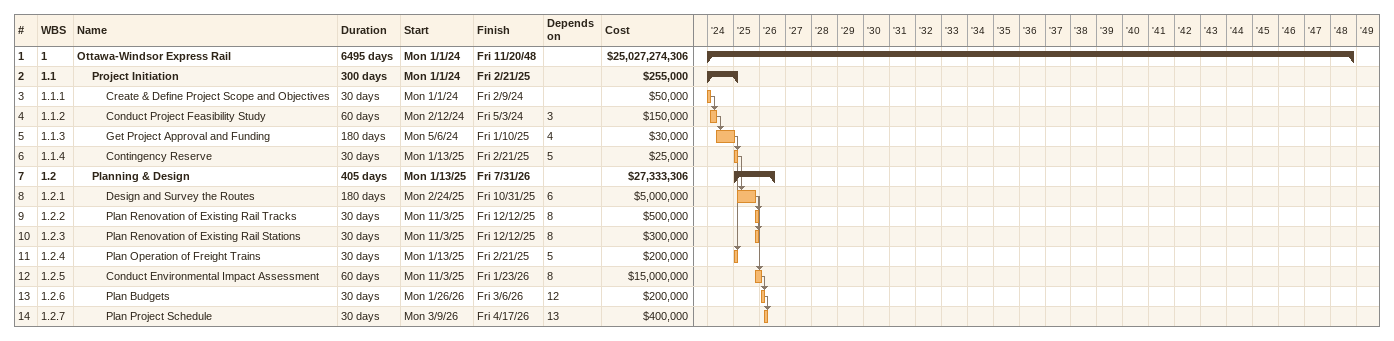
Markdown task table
| ID | WBS | Task | Duration | Start | Finish | Predecessors | Cost ($) |
|---|---|---|---|---|---|---|---|
| 1 | 1 | **Ottawa-Windsor Express Rail** | 6495d | 2024-01-01 | 2048-11-20 |  | 25027274306 |
| 2 | 1.1 | **Project Initiation** | 300d | 2024-01-01 | 2025-02-21 |  | 255000 |
| 3 | 1.1.1 | Create & Define Project Scope and Objectives | 30d | 2024-01-01 | 2024-02-09 |  | 50000 |
| 4 | 1.1.2 | Conduct Project Feasibility Study | 60d | 2024-02-12 | 2024-05-03 | 3 | 150000 |
| 5 | 1.1.3 | Get Project Approval and Funding | 180d | 2024-05-06 | 2025-01-10 | 4 | 30000 |
| 6 | 1.1.4 | Contingency Reserve | 30d | 2025-01-13 | 2025-02-21 | 5 | 25000 |
| 7 | 1.2 | **Planning & Design** | 405d | 2025-01-13 | 2026-07-31 |  | 27333306 |
| 8 | 1.2.1 | Design and Survey the Routes | 180d | 2025-02-24 | 2025-10-31 | 6 | 5000000 |
| 9 | 1.2.2 | Plan Renovation of Existing Rail Tracks | 30d | 2025-11-03 | 2025-12-12 | 8 | 500000 |
| 10 | 1.2.3 | Plan Renovation of Existing Rail Stations | 30d | 2025-11-03 | 2025-12-12 | 8 | 300000 |
| 11 | 1.2.4 | Plan Operation of Freight Trains | 30d | 2025-01-13 | 2025-02-21 | 5 | 200000 |
| 12 | 1.2.5 | Conduct Environmental Impact Assessment | 60d | 2025-11-03 | 2026-01-23 | 8 | 15000000 |
| 13 | 1.2.6 | Plan Budgets | 30d | 2026-01-26 | 2026-03-06 | 12 | 200000 |
| 14 | 1.2.7 | Plan Project Schedule | 30d | 2026-03-09 | 2026-04-17 | 13 | 400000 |
